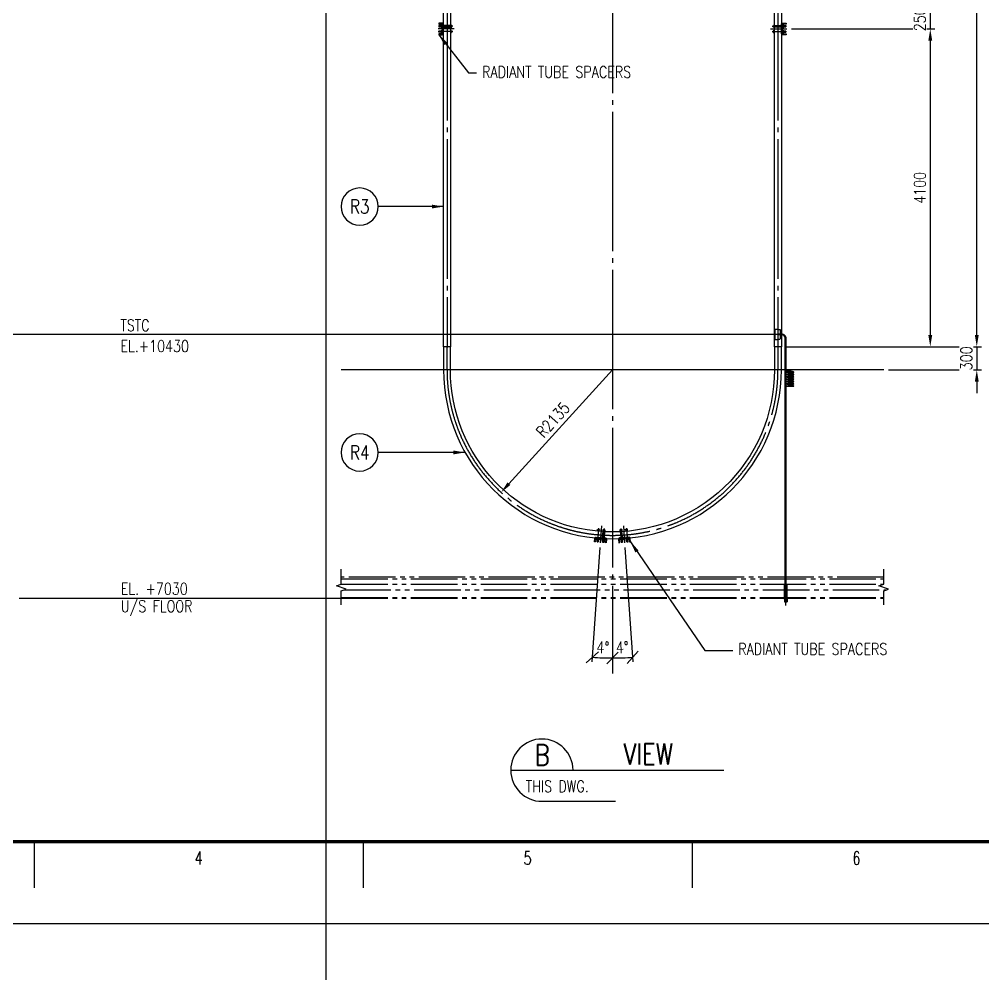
# Model space of a CAD drawing. Header units: millimetres. Extents: x 0 to 91981, y -132907 to 77676.
# Drawn here: x 14236 to 26668, y -644 to 11673 of the extents above; entities that cross this region are included whole.
import ezdxf
from ezdxf.enums import TextEntityAlignment as Align

# ---------------------------------------------------------------- set-up
doc = ezdxf.new("R2010")
doc.units = ezdxf.units.MM
doc.header["$LTSCALE"] = 60
for name, pattern in [('JNK-CENTER', [34, 30, -1.5, 1, -1.5]), ('JNK-HIDDEN', [3, 2, -1]), ('JNK-PHANTOM', [15, 10, -1, 1, -1, 1, -1])]:
    doc.linetypes.add(name, pattern=pattern)
for name, color, linetype in [('CEN-R', 1, 'JNK-CENTER'), ('CON-C', 4, 'Continuous'), ('CON-G', 3, 'Continuous'), ('CON-W', 7, 'Continuous'), ('CON-Y', 2, 'Continuous'), ('Dim-W', 7, 'Continuous'), ('HID-Y', 2, 'JNK-HIDDEN'), ('PHA-M', 6, 'JNK-PHANTOM'), ('THIN', 1, 'Continuous'), ('TXT-Y', 2, 'Continuous')]:
    doc.layers.add(name, color=color, linetype=linetype)
doc.layers.add('CONT-G', color=3, linetype='Continuous', lineweight=25)
doc.styles.add('ROMANS', font='ROMANS.shx', dxfattribs={"width": 0.8})
doc.styles.add('SIMPLEX', font='simplex.shx', dxfattribs={"width": 0.8})
doc.dimstyles.new('DIM60', dxfattribs={"dimscale": 60, "dimtxt": 2.5, "dimasz": 2.5, "dimexe": 1, "dimexo": 1, "dimgap": 1, "dimtad": 1, "dimdsep": 46, "dimtxsty": 'SIMPLEX', "dimcen": 0, "dimclrd": 256, "dimclre": 256, "dimclrt": 2, "dimadec": 1, "dimazin": 2, "dimtfac": 1, "dimtix": 1, "dimtmove": 2, "dimatfit": 2, "dimfxl": 1, "dimarcsym": 1})
doc.dimstyles.new('DIM_60', dxfattribs={"dimscale": 60, "dimtxt": 2.5, "dimasz": 2.5, "dimexe": 1, "dimexo": 1, "dimgap": 1, "dimtad": 1, "dimdec": 4, "dimdsep": 46, "dimtxsty": 'SIMPLEX', "dimcen": 2.5, "dimclrd": 7, "dimclre": 7, "dimclrt": 2, "dimadec": 4, "dimazin": 2, "dimtfac": 1, "dimtdec": 4, "dimtmove": 0, "dimatfit": 2, "dimfxl": 0.18, "dimtolj": 1, "dimtzin": 0, "dimarcsym": 1})

# ---------------------------------------------------------------- blocks, each defined once
blk = doc.blocks.new('TITLE')
at = {"color": 7}
for p, q in [((240.49, 17.68), (240.49, 7.78)), ((311.22, 17.68), (311.22, 7.78)), ((381.95, 17.68), (381.95, 7.78)), ((841, 0), (0, 0))]:
    blk.add_line(p, q, dxfattribs=at)
at = {"color": 7, "const_width": 0.707}
blk.add_lwpolyline([(28.29, 17.68), (823.67, 17.68)], dxfattribs=at)
at = {"color": 7, "style": 'ROMANS', "width": 0.7}
for s, p in [('4', (275.85, 14.15)), ('5', (346.59, 14.15)), ('6', (417.32, 14.15))]:
    blk.add_text(s, height=2.83, dxfattribs=at).set_placement(p, align=Align.MIDDLE)
blk = doc.blocks.new('A$C79153963')
at = {"layer": 'CEN-R'}
for p, q in [((-179, 126), (-192, -60)), ((-142, 156), (-157, -65)), ((142, 156), (157, -65)), ((179, 126), (192, -60)), ((-200, 108), (-161, 105)), ((-130, 103), (-91, 100)), ((-109, 121), (-122, -64)), ((130, 103), (91, 100)), ((109, 121), (122, -64)), ((200, 108), (161, 105))]:
    blk.add_line(p, q, dxfattribs=at)
at = {"layer": 'CON-G'}
for p, q in [((-202, -24), (-178, -26)), ((-200, -8), (-177, -10)), ((-183, -50), (-199, -49)), ((-198, -23), (-197, -10)), ((-182, -30), (-198, -29)), ((-182, -24), (-181, -11)), ((-108, -31), (-132, -29)), ((-107, -15), (-131, -13)), ((-130, -54), (-114, -55)), ((-128, -28), (-127, -15)), ((-128, -34), (-112, -35)), ((-112, -29), (-111, -16)), ((107, -15), (131, -13)), ((108, -31), (132, -29)), ((112, -29), (111, -16)), ((128, -34), (112, -35)), ((130, -54), (114, -55)), ((128, -28), (127, -15)), ((200, -8), (177, -10)), ((202, -24), (178, -26)), ((182, -24), (181, -11)), ((182, -30), (198, -29)), ((183, -50), (199, -49)), ((198, -23), (197, -10))]:
    blk.add_line(p, q, dxfattribs=at)
for points in [[(-82, -62), (-94, -61), (-91, -16, 0.414214), (-95, -11), (-211, -3, 0.414214), (-217, -7), (-220, -52), (-232, -51), (-228, -6, -0.414214), (-210, 9), (-95, 1, -0.414214), (-79, -17)], [(82, -62), (94, -61), (91, -16, -0.414214), (95, -11), (211, -3, -0.414214), (217, -7), (220, -52), (232, -51), (228, -6, 0.414214), (210, 9), (95, 1, 0.414214), (79, -17)], [(-174, -25, -0.372659), (-182, -24, -0.186242), (-198, -23, -0.372659), (-206, -23), (-205, -10, -0.372659), (-197, -10, -0.186242), (-181, -11, -0.372659), (-173, -12)], [(-136, -27, 0.372659), (-128, -28, 0.186242), (-112, -29, 0.372659), (-104, -30), (-103, -17, 0.372659), (-111, -16, 0.186242), (-127, -15, 0.372659), (-135, -14)], [(136, -27, -0.372659), (128, -28, -0.186242), (112, -29, -0.372659), (104, -30), (103, -17, -0.372659), (111, -16, -0.186242), (127, -15, -0.372659), (135, -14)], [(174, -25, 0.372659), (182, -24, 0.186242), (198, -23, 0.372659), (206, -23), (205, -10, 0.372659), (197, -10, 0.186242), (181, -11, 0.372659), (173, -12)]]:
    blk.add_lwpolyline(points, format="xyb", close=True, dxfattribs=at)
for points in [[(-171, 96), (-171, 106, 1), (-190, 107), (-191, 97)], [(-101, 91), (-101, 101, 1), (-121, 102), (-121, 92)], [(101, 91), (101, 101, -1), (121, 102), (121, 92)], [(171, 96), (171, 106, -1), (190, 107), (191, 97)]]:
    blk.add_lwpolyline(points, format="xyb", dxfattribs=at)
for points in [[(-128, 4), (-121, 92)], [(-101, 91), (-108, 2)], [(101, 91), (108, 2)], [(128, 4), (121, 92)], [(-198, -25), (-199, -49), (-198, -51), (-185, -52), (-183, -50), (-182, -26)], [(-112, -31), (-114, -55), (-115, -57), (-128, -56), (-130, -54), (-128, -29)], [(112, -31), (114, -55), (115, -57), (128, -56), (130, -54), (128, -29)], [(198, -25), (199, -49), (198, -51), (185, -52), (183, -50), (182, -26)]]:
    blk.add_lwpolyline(points, dxfattribs=at)
for points in [[(-172, -10), (-171, -5), (-205, -3), (-206, -8)], [(-136, -13), (-135, -8), (-101, -10), (-102, -15)], [(136, -13), (135, -8), (101, -10), (102, -15)], [(172, -10), (171, -5), (205, -3), (206, -8)]]:
    blk.add_lwpolyline(points, close=True, dxfattribs=at)
at = {"layer": 'CON-G', "color": 7}
for points in [[(-198, -26), (-196, -29), (-198, -51)], [(-182, -27), (-184, -30), (-185, -52)], [(-128, -31), (-127, -34), (-128, -56)], [(-112, -32), (-114, -35), (-115, -57)], [(112, -32), (114, -35), (115, -57)], [(128, -31), (127, -34), (128, -56)], [(182, -27), (184, -30), (185, -52)], [(198, -26), (196, -29), (198, -51)]]:
    blk.add_lwpolyline(points, dxfattribs=at)
at = {"layer": 'CONT-G'}
for points in [[(-101, 91, -0.002392), (-121, 92)], [(101, 91, 0.002392), (121, 92)]]:
    blk.add_lwpolyline(points, format="xyb", dxfattribs=at)
blk = doc.blocks.new('*D73')
at = {"layer": 'DEFPOINTS', "color": 0, "transparency": 16777216}
for p in [(24140, 11798), (24140, 11548)]:
    blk.add_point(p, dxfattribs=at)
at = {"layer": 'Dim-W', "color": 7, "linetype": 'ByBlock', "lineweight": -2, "transparency": 16777216}
for p, q in [((25991, 11948), (25991, 12098)), ((24200, 11798), (26051, 11798)), ((25991, 11798), (25991, 11548)), ((24200, 11548), (26051, 11548)), ((25991, 11398), (25991, 11248))]:
    blk.add_line(p, q, dxfattribs=at)
at = {"layer": 'Dim-W', "color": 7, "transparency": 16777216}
for points in [[(25966, 11948), (26016, 11948), (25991, 11798)], [(25966, 11398), (26016, 11398), (25991, 11548)]]:
    blk.add_solid(points, dxfattribs=at)
at = {"layer": 'Dim-W', "color": 2, "transparency": 16777216, "insert": (25856, 11673), "char_height": 150, "attachment_point": 5, "rotation": 90, "style": 'SIMPLEX', "bg_fill": 3, "box_fill_scale": 1.1, "bg_fill_color": 256, "bg_fill_true_color": 13158600, "bg_fill_transparency": 0}
blk.add_mtext('\\A1;250', dxfattribs=at)
at = {"layer": 'DEFPOINTS', "color": 0, "transparency": 16777216}
blk.add_point((25991, 11548), dxfattribs=at)
blk = doc.blocks.new('*D78')
at = {"layer": 'DEFPOINTS', "color": 0, "transparency": 16777216}
for p in [(24140, 11548), (24070, 7448), (25991, 7448)]:
    blk.add_point(p, dxfattribs=at)
at = {"layer": 'Dim-W', "color": 7, "linetype": 'ByBlock', "lineweight": -2, "transparency": 16777216}
for p, q in [((24200, 11548), (26051, 11548)), ((25991, 11398), (25991, 7598)), ((24130, 7448), (26051, 7448))]:
    blk.add_line(p, q, dxfattribs=at)
at = {"layer": 'Dim-W', "color": 7, "transparency": 16777216}
for points in [[(25966, 11398), (26016, 11398), (25991, 11548)], [(25966, 7598), (26016, 7598), (25991, 7448)]]:
    blk.add_solid(points, dxfattribs=at)
at = {"layer": 'Dim-W', "color": 2, "transparency": 16777216, "insert": (25856, 9498), "char_height": 150, "attachment_point": 5, "rotation": 90, "style": 'SIMPLEX'}
blk.add_mtext('\\A1;4100', dxfattribs=at)
blk = doc.blocks.new('*D79')
at = {"layer": 'DEFPOINTS', "color": 0, "transparency": 16777216}
for p in [(24026, 20325), (26591, 20325), (24070, 7448)]:
    blk.add_point(p, dxfattribs=at)
at = {"layer": 'Dim-W', "color": 7, "linetype": 'ByBlock', "lineweight": -2, "transparency": 16777216}
for p, q in [((24086, 20325), (26651, 20325)), ((26591, 7598), (26591, 20175)), ((24130, 7448), (26651, 7448))]:
    blk.add_line(p, q, dxfattribs=at)
at = {"layer": 'Dim-W', "color": 7, "transparency": 16777216}
for points in [[(26566, 20175), (26616, 20175), (26591, 20325)], [(26566, 7598), (26616, 7598), (26591, 7448)]]:
    blk.add_solid(points, dxfattribs=at)
at = {"layer": 'Dim-W', "color": 2, "transparency": 16777216, "insert": (26456, 13887), "char_height": 150, "attachment_point": 5, "rotation": 90, "style": 'SIMPLEX'}
blk.add_mtext('\\A1;12876.8', dxfattribs=at)
blk = doc.blocks.new('*D80')
at = {"layer": 'DEFPOINTS', "color": 0, "transparency": 16777216}
for p in [(24070, 7448), (25391, 7148)]:
    blk.add_point(p, dxfattribs=at)
at = {"layer": 'Dim-W', "color": 7, "linetype": 'ByBlock', "lineweight": -2, "transparency": 16777216}
for p, q in [((26591, 7598), (26591, 7748)), ((24130, 7448), (26651, 7448)), ((26591, 7448), (26591, 7148)), ((25451, 7148), (26651, 7148)), ((26591, 6998), (26591, 6848))]:
    blk.add_line(p, q, dxfattribs=at)
at = {"layer": 'Dim-W', "color": 7, "transparency": 16777216}
for points in [[(26566, 7598), (26616, 7598), (26591, 7448)], [(26566, 6998), (26616, 6998), (26591, 7148)]]:
    blk.add_solid(points, dxfattribs=at)
at = {"layer": 'Dim-W', "color": 2, "transparency": 16777216, "insert": (26456, 7298), "char_height": 150, "attachment_point": 5, "rotation": 90, "style": 'SIMPLEX', "bg_fill": 3, "box_fill_scale": 1.1, "bg_fill_color": 256, "bg_fill_true_color": 13158600, "bg_fill_transparency": 0}
blk.add_mtext('\\A1;300', dxfattribs=at)
at = {"layer": 'DEFPOINTS', "color": 0, "transparency": 16777216}
blk.add_point((26591, 7148), dxfattribs=at)
blk = doc.blocks.new('*D84')
at = {"layer": 'DEFPOINTS', "color": 0, "transparency": 16777216}
for p in [(21891, 7148), (20454, 5569)]:
    blk.add_point(p, dxfattribs=at)
at = {"layer": 'Dim-W', "color": 7, "linetype": 'ByBlock', "lineweight": -2, "transparency": 16777216}
blk.add_line((21891, 7148), (20555, 5680), dxfattribs=at)
at = {"layer": 'Dim-W', "color": 7, "transparency": 16777216}
blk.add_solid([(20536, 5697), (20573, 5664), (20454, 5569)], dxfattribs=at)
at = {"layer": 'Dim-W', "color": 2, "transparency": 16777216, "insert": (21123, 6505), "char_height": 150, "attachment_point": 5, "rotation": 47.6958, "style": 'SIMPLEX'}
blk.add_mtext('\\A1;R2135', dxfattribs=at)
blk = doc.blocks.new('_Oblique')
at = {"color": 0, "linetype": 'ByBlock', "lineweight": -2}
blk.add_line((-0.5, -0.5), (0.5, 0.5), dxfattribs=at)
blk = doc.blocks.new('*D85')
at = {"layer": 'DEFPOINTS', "color": 0, "transparency": 16777216}
for p in [(21891, 24760), (21749, 5137), (21733, 4916), (21717, 3435), (21891, 3231)]:
    blk.add_point(p, dxfattribs=at)
at = {"layer": 'Dim-W', "color": 7, "linetype": 'ByBlock', "lineweight": -2, "transparency": 16777216}
blk.add_line((21729, 4856), (21626, 3380), dxfattribs=at)
blk.add_arc((21891, 7167), 3736, 266, 270, dxfattribs=at)
at = {"layer": 'Dim-W', "color": 7, "lineweight": -2, "transparency": 16777216, "xscale": 150, "yscale": 150, "zscale": 150, "rotation": 176.0000000000002}
blk.add_blockref('_Oblique', (21630, 3440), dxfattribs=at)
at = {"layer": 'Dim-W', "color": 7, "lineweight": -2, "transparency": 16777216, "xscale": 150, "yscale": 150, "zscale": 150}
blk.add_blockref('_Oblique', (21891, 3431), dxfattribs=at)
at = {"layer": 'Dim-W', "color": 2, "transparency": 16777216, "insert": (21767, 3568), "char_height": 150, "attachment_point": 5, "rotation": 358.0283, "style": 'SIMPLEX'}
blk.add_mtext('\\A1;4°', dxfattribs=at)
blk = doc.blocks.new('*D86')
at = {"layer": 'DEFPOINTS', "color": 0, "transparency": 16777216}
for p in [(21891, 24760), (22032, 5137), (22048, 4916), (21978, 3432), (21891, 3231)]:
    blk.add_point(p, dxfattribs=at)
at = {"layer": 'Dim-W', "color": 7, "linetype": 'ByBlock', "lineweight": -2, "transparency": 16777216}
blk.add_line((22052, 4856), (22155, 3380), dxfattribs=at)
blk.add_arc((21891, 7167), 3736, 270, 274, dxfattribs=at)
at = {"layer": 'Dim-W', "color": 7, "lineweight": -2, "transparency": 16777216, "xscale": 150, "yscale": 150, "zscale": 150}
for p, rotation in [((21891, 3431), 180.0000000000002), ((22151, 3440), 4.000000000000146)]:
    blk.add_blockref('_Oblique', p, dxfattribs=dict(at, rotation=rotation))
at = {"layer": 'Dim-W', "color": 2, "transparency": 16777216, "insert": (22016, 3568), "char_height": 150, "attachment_point": 5, "rotation": 2, "style": 'SIMPLEX'}
blk.add_mtext('\\A1;4°', dxfattribs=at)
blk = doc.blocks.new('SECTITLE')
at = {"layer": 'CON-G'}
for p, q in [((-1.7, 0), (44.1, 0)), ((5, -6.7), (20.86, -6.7))]:
    blk.add_line(p, q, dxfattribs=at)
blk.add_arc((5, 0), 6.7, 0, 270, dxfattribs=at)
at = {"layer": 'CON-C', "style": 'SIMPLEX', "width": 0.8}
for tag, p in [('A', (5.06, 1.04)), ('ELEVATION', (27.83, 1.22))]:
    blk.add_attdef(tag, text='', height=4.5, dxfattribs=at).set_placement(p, align=Align.CENTER)
at = {"layer": 'CON-Y', "style": 'SIMPLEX', "width": 0.8}
blk.add_attdef('SCALE', text='', height=2.5, dxfattribs=at).set_placement((44.9, -3.72), align=Align.RIGHT)
blk.add_attdef('H0000-0000', (1.54, -4.72), '', height=2.5, dxfattribs=at)
blk = doc.blocks.new('piec-tag')
at = {"layer": 'CON-Y'}
blk.add_circle((0, 0), 4, dxfattribs=at)
at = {"layer": 'CON-G', "style": 'SIMPLEX', "width": 0.8}
blk.add_attdef('P.N', text='', height=3, dxfattribs=at).set_placement((0, 0), align=Align.MIDDLE)
at = {"layer": 'CON-G', "style": 'SIMPLEX', "width": 0.8, "flags": 1}
blk.add_attdef('BOM', (4.48, -3.74), '', height=2.5, dxfattribs=at)
blk = doc.blocks.new('*D1018')
at = {"layer": 'DEFPOINTS', "color": 0, "transparency": 16777216}
for p in [(17800, 59493), (18196, 59493), (17070, -132907)]:
    blk.add_point(p, dxfattribs=at)
at = {"layer": 'Dim-W', "linetype": 'ByBlock', "lineweight": -2, "transparency": 16777216}
for p, q in [((17860, 59493), (18256, 59493)), ((18196, -132757), (18196, 59343)), ((17130, -132907), (18256, -132907))]:
    blk.add_line(p, q, dxfattribs=at)
at = {"layer": 'Dim-W', "transparency": 16777216}
for points in [[(18171, 59343), (18221, 59343), (18196, 59493)], [(18171, -132757), (18221, -132757), (18196, -132907)]]:
    blk.add_solid(points, dxfattribs=at)
at = {"layer": 'Dim-W', "color": 2, "transparency": 16777216, "insert": (18061, -36707), "char_height": 150, "attachment_point": 5, "rotation": 90, "style": 'SIMPLEX'}
blk.add_mtext('192399.74', dxfattribs=at)

msp = doc.modelspace()

# ---------------------------------------------------------------- linework, layer by layer
at = {"linetype": 'Continuous'}
for points in [[(18390.57958, 4115.43929), (18390.57958, 4295.43929), (18452.39782, 4317.93929), (18328.76134, 4362.93929), (18390.57958, 4385.43929), (18390.57958, 4576.68929)], [(25390.57958, 4115.43929), (25390.57958, 4295.43929), (25452.39782, 4317.93929), (25328.76134, 4362.93929), (25390.57958, 4385.43929), (25390.57958, 4576.68929)]]:
    msp.add_lwpolyline(points, dxfattribs=at)
at = {"layer": 'CEN-R'}
for p, q in [((21890.57958, 24760.43929), (21890.57958, 3230.513)), ((19755.57958, 20325.29396), (19755.57958, 7436.43929)), ((24025.57958, 20325.28283), (24025.57958, 7436.43929)), ((19829.58541, 11583.43929), (19643.67716, 11583.43929)), ((19810.02958, 11602.8365), (19810.02958, 11564.04207)), ((23951.57375, 11583.43929), (24137.48201, 11583.43929)), ((23971.12958, 11602.8365), (23971.12958, 11564.04207)), ((19849.77686, 11548.43929), (19640.83422, 11548.43929)), ((19829.58541, 11513.43929), (19643.67716, 11513.43929)), ((19810.02958, 11494.04207), (19810.02958, 11532.8365)), ((23931.3823, 11548.43929), (24140.32495, 11548.43929)), ((23951.57375, 11513.43929), (24137.48201, 11513.43929)), ((23971.12958, 11494.04207), (23971.12958, 11532.8365)), ((24125.57963, 4108.85948), (24125.57961, 4399.59198)), ((24125.57963, 4108.85948), (24125.57961, 4399.59198))]:
    msp.add_line(p, q, dxfattribs=at)
at = {"layer": 'CEN-R', "ltscale": 60}
msp.add_line((25390.57958, 7148.43929), (18390.57958, 7148.43929), dxfattribs=at)
at = {"layer": 'CEN-R'}
msp.add_lwpolyline([(24025.57958, 7448.43929), (24025.57958, 7148.43929, -1), (19755.57958, 7148.43929), (19755.57958, 7448.43929)], format="xyb", dxfattribs=at)
at = {"layer": 'CON-G'}
for p, q in [((19653.52958, 11575.43929), (19653.52958, 11591.43929)), ((19674.00958, 11575.43929), (19674.00958, 11591.43929)), ((19678.12958, 11595.34681), (19678.12958, 11571.53176)), ((19679.61952, 11591.43929), (19692.63965, 11591.43929)), ((19679.61952, 11575.43929), (19692.63965, 11575.43929)), ((19694.12958, 11595.34681), (19694.12958, 11571.53176)), ((24087.02958, 11595.34681), (24087.02958, 11571.53176)), ((24101.53965, 11591.43929), (24088.51952, 11591.43929)), ((24101.53965, 11575.43929), (24088.51952, 11575.43929)), ((24103.02958, 11595.34681), (24103.02958, 11571.53176)), ((24107.14958, 11575.43929), (24107.14958, 11591.43929)), ((24127.62958, 11575.43929), (24127.62958, 11591.43929)), ((19653.52958, 11521.43929), (19653.52958, 11505.43929)), ((19674.00958, 11521.43929), (19674.00958, 11505.43929)), ((19678.12958, 11501.53176), (19678.12958, 11525.34681)), ((19679.61952, 11521.43929), (19692.63965, 11521.43929)), ((19679.61952, 11505.43929), (19692.63965, 11505.43929)), ((19694.12958, 11501.53176), (19694.12958, 11525.34681)), ((24087.02958, 11501.53176), (24087.02958, 11525.34681)), ((24101.53965, 11521.43929), (24088.51952, 11521.43929)), ((24101.53965, 11505.43929), (24088.51952, 11505.43929)), ((24103.02958, 11501.53176), (24103.02958, 11525.34681)), ((24107.14958, 11521.43929), (24107.14958, 11505.43929)), ((24127.62958, 11521.43929), (24127.62958, 11505.43929)), ((24108.82962, 4189.43924), (24108.82961, 4375.43924)), ((24108.82961, 4375.43924), (24142.32961, 4375.43924)), ((24108.82962, 4189.43924), (24108.82961, 4375.43924)), ((24108.82961, 4375.43924), (24142.32961, 4375.43924)), ((24142.32962, 4189.43924), (24142.32961, 4375.43924)), ((24142.32962, 4189.43924), (24142.32961, 4375.43924)), ((24108.82962, 4189.43924), (24142.32962, 4189.43924)), ((24108.82962, 4189.43924), (24108.82962, 4154.43924)), ((24108.82962, 4189.43924), (24142.32962, 4189.43924)), ((24108.82962, 4189.43924), (24108.82962, 4154.43924)), ((24108.82962, 4154.43924), (24142.32962, 4154.43924)), ((24108.82962, 4154.43924), (24142.32962, 4154.43924)), ((24142.32962, 4189.43924), (24142.32962, 4154.43924)), ((24142.32962, 4189.43924), (24142.32962, 4154.43924))]:
    msp.add_line(p, q, dxfattribs=at)
for points in [[(19649.12958, 11623.43929), (19649.12958, 11611.43929), (19694.12958, 11611.43929, -0.4142135624), (19699.12958, 11606.43929), (19699.12958, 11490.43929, -0.4142135624), (19694.12958, 11485.43929), (19649.12958, 11485.43929), (19649.12958, 11473.43929), (19694.12958, 11473.43929, 0.4142135624), (19711.12958, 11490.43929), (19711.12958, 11606.43929, 0.4142135624), (19694.12958, 11623.43929)], [(19679.61952, 11567.43929, -0.3726589127), (19679.61952, 11575.43929, -0.1862420053), (19679.61952, 11591.43929, -0.3726589127), (19679.61952, 11599.43929), (19692.63965, 11599.43929, -0.3726589127), (19692.63965, 11591.43929, -0.1862420053), (19692.63965, 11575.43929, -0.3726589127), (19692.63965, 11567.43929)], [(24132.02958, 11623.43929), (24132.02958, 11611.43929), (24087.02958, 11611.43929, 0.4142135624), (24082.02958, 11606.43929), (24082.02958, 11490.43929, 0.4142135624), (24087.02958, 11485.43929), (24132.02958, 11485.43929), (24132.02958, 11473.43929), (24087.02958, 11473.43929, -0.4142135624), (24070.02958, 11490.43929), (24070.02958, 11606.43929, -0.4142135624), (24087.02958, 11623.43929)], [(24101.53965, 11567.43929, 0.3726589127), (24101.53965, 11575.43929, 0.1862420053), (24101.53965, 11591.43929, 0.3726589127), (24101.53965, 11599.43929), (24088.51952, 11599.43929, 0.3726589127), (24088.51952, 11591.43929, 0.1862420053), (24088.51952, 11575.43929, 0.3726589127), (24088.51952, 11567.43929)], [(19679.61952, 11529.43929, 0.3726589127), (19679.61952, 11521.43929, 0.1862420053), (19679.61952, 11505.43929, 0.3726589127), (19679.61952, 11497.43929), (19692.63965, 11497.43929, 0.3726589127), (19692.63965, 11505.43929, 0.1862420053), (19692.63965, 11521.43929, 0.3726589127), (19692.63965, 11529.43929)], [(24101.53965, 11529.43929, -0.3726589127), (24101.53965, 11521.43929, -0.1862420053), (24101.53965, 11505.43929, -0.3726589127), (24101.53965, 11497.43929), (24088.51952, 11497.43929, -0.3726589127), (24088.51952, 11505.43929, -0.1862420053), (24088.51952, 11521.43929, -0.3726589127), (24088.51952, 11529.43929)]]:
    msp.add_lwpolyline(points, format="xyb", close=True, dxfattribs=at)
at = {"layer": 'CON-G', "color": 7}
for points in [[(19676.78086, 11591.43929), (19674.00958, 11589.83929), (19651.92958, 11589.83929)], [(19676.78086, 11575.43929), (19674.00958, 11577.03929), (19651.92958, 11577.03929)], [(24104.3783, 11591.43929), (24107.14958, 11589.83929), (24129.22958, 11589.83929)], [(24104.3783, 11575.43929), (24107.14958, 11577.03929), (24129.22958, 11577.03929)], [(19676.78086, 11521.43929), (19674.00958, 11519.83929), (19651.92958, 11519.83929)], [(19676.78086, 11505.43929), (19674.00958, 11507.03929), (19651.92958, 11507.03929)], [(24104.3783, 11521.43929), (24107.14958, 11519.83929), (24129.22958, 11519.83929)], [(24104.3783, 11505.43929), (24107.14958, 11507.03929), (24129.22958, 11507.03929)]]:
    msp.add_lwpolyline(points, dxfattribs=at)
at = {"layer": 'CON-G'}
for points in [[(19678.12958, 11591.43929), (19653.52958, 11591.43929), (19651.92958, 11589.83929), (19651.92958, 11577.03929), (19653.52958, 11575.43929), (19678.12958, 11575.43929)], [(24103.02958, 11591.43929), (24127.62958, 11591.43929), (24129.22958, 11589.83929), (24129.22958, 11577.03929), (24127.62958, 11575.43929), (24103.02958, 11575.43929)], [(19678.12958, 11505.43929), (19653.52958, 11505.43929), (19651.92958, 11507.03929), (19651.92958, 11519.83929), (19653.52958, 11521.43929), (19678.12958, 11521.43929)], [(24103.02958, 11505.43929), (24127.62958, 11505.43929), (24129.22958, 11507.03929), (24129.22958, 11519.83929), (24127.62958, 11521.43929), (24103.02958, 11521.43929)]]:
    msp.add_lwpolyline(points, dxfattribs=at)
for points in [[(19694.12958, 11566.43929), (19699.12958, 11566.43929), (19699.12958, 11600.43929), (19694.12958, 11600.43929)], [(24087.02958, 11566.43929), (24082.02958, 11566.43929), (24082.02958, 11600.43929), (24087.02958, 11600.43929)], [(19694.12958, 11530.43929), (19699.12958, 11530.43929), (19699.12958, 11496.43929), (19694.12958, 11496.43929)], [(24087.02958, 11530.43929), (24082.02958, 11530.43929), (24082.02958, 11496.43929), (24087.02958, 11496.43929)]]:
    msp.add_lwpolyline(points, close=True, dxfattribs=at)
for points in [[(19711.12958, 11573.43929), (19810.02958, 11573.43929, 1), (19810.02958, 11593.43929), (19711.12958, 11593.43929)], [(24070.02958, 11573.43929), (23971.12958, 11573.43929, -1), (23971.12958, 11593.43929), (24070.02958, 11593.43929)], [(19800.02958, 11523.43929), (19810.02958, 11523.43929, -1), (19810.02958, 11503.43929), (19800.02958, 11503.43929)], [(23981.12958, 11523.43929), (23971.12958, 11523.43929, 1), (23971.12958, 11503.43929), (23981.12958, 11503.43929)]]:
    msp.add_lwpolyline(points, format="xyb", dxfattribs=at)
at = {"layer": 'CON-W'}
for p, q in [((24142.32962, 4189.43924), (24108.82962, 4185.47637)), ((24142.32962, 4189.43924), (24108.82962, 4185.47638)), ((24142.32962, 4185.47638), (24108.82962, 4181.51351)), ((24142.32962, 4185.47638), (24108.82962, 4181.51351)), ((24142.32962, 4181.51351), (24108.82962, 4177.55064)), ((24142.32962, 4181.51351), (24108.82962, 4177.55065)), ((24142.32962, 4177.55065), (24108.82962, 4173.58778)), ((24142.32962, 4177.55064), (24108.82962, 4173.58778)), ((24142.32962, 4173.58778), (24108.82962, 4169.62491)), ((24142.32962, 4173.58778), (24108.82962, 4169.62492)), ((24142.32962, 4169.62492), (24108.82962, 4165.66205)), ((24142.32962, 4169.62491), (24108.82962, 4165.66205)), ((24142.32962, 4165.66205), (24108.82962, 4161.69918)), ((24142.32962, 4165.66205), (24108.82962, 4161.69918)), ((24142.32962, 4161.69919), (24108.82962, 4157.73632)), ((24142.32962, 4161.69918), (24108.82962, 4157.73632)), ((24142.32962, 4157.73632), (24114.45785, 4154.43924)), ((24142.32962, 4157.73632), (24114.45785, 4154.43924))]:
    msp.add_line(p, q, dxfattribs=at)
at = {"layer": 'CONT-G'}
for points in [[(19711.12958, 7448.43929), (19711.12958, 20325.18929), (19800.02958, 20325.18929), (19800.02958, 7448.43929)], [(23981.12958, 7448.43929), (23981.12958, 20325.18929), (24070.02958, 20325.18929), (24070.02958, 7448.43929)]]:
    msp.add_lwpolyline(points, close=True, dxfattribs=at)
for points in [[(19711.12958, 7148.43929, 1), (24070.02958, 7148.43929), (24070.02958, 7448.43929), (23981.12958, 7448.43929), (23981.12958, 7148.43929, -0.4284907001), (21789.23182, 5060.34735, -0.4284907001)], [(21769.25747, 5061.41264, -0.3973068355), (19800.02958, 7148.43929), (19800.02958, 7448.43929), (19711.12958, 7448.43929), (19711.12958, 7148.43929)]]:
    msp.add_lwpolyline(points, format="xyb", dxfattribs=at)
at = {"layer": 'Dim-W'}
for p, q in [((14236.36207, 4204.43929), (18390.57958, 4204.43929)), ((24142.32962, 4204.43924), (24108.82962, 4204.43924)), ((24142.32962, 4204.43924), (24108.82962, 4204.43924))]:
    msp.add_line(p, q, dxfattribs=at)
at = {"layer": 'PHA-M'}
for p, q in [((25390.57958, 4474.43929), (18390.57958, 4474.43929)), ((18390.57958, 4450.43929), (25390.57958, 4450.43929)), ((18390.57958, 4385.43929), (25390.57958, 4385.43929)), ((18431.79174, 4310.43929), (25431.79174, 4310.43929)), ((18390.57958, 4210.43929), (25390.57958, 4210.43929)), ((18390.57958, 4204.43929), (25390.57958, 4204.43929))]:
    msp.add_line(p, q, dxfattribs=at)

# ---------------------------------------------------------------- block references
at = {"linetype": 'ByBlock', "xscale": 60, "yscale": 60, "zscale": 60}
msp.add_blockref('TITLE', (-0.0007, 0.00023), dxfattribs=at)
at = {"layer": 'CON-C'}
msp.add_blockref('A$C79153963', (21890.57958, 4980.98929), dxfattribs=at)
at = {"layer": 'Dim-W'}
ref = msp.add_blockref('piec-tag', (18628.60115, 9256.53952), dxfattribs=dict(at, xscale=-59.99999999999999, yscale=59.99999999999999, zscale=59.99999999999999, rotation=359.9999989152325))
ref.add_attrib('P.N', 'R3', dxfattribs={"layer": 'CON-G', "height": 180, "rotation": 359.999998915, "style": 'SIMPLEX', "width": 0.8}).set_placement((18628.60115, 9256.53952), align=Align.MIDDLE)
ref = msp.add_blockref('piec-tag', (18628.60115, 6083.26436), dxfattribs=dict(at, xscale=-59.99999999999999, yscale=59.99999999999999, zscale=59.99999999999999, rotation=359.9999989152325))
ref.add_attrib('P.N', 'R4', dxfattribs={"layer": 'CON-G', "height": 180, "rotation": 359.999998915, "style": 'SIMPLEX', "width": 0.8}).set_placement((18628.60115, 6083.26436), align=Align.MIDDLE)
at = {"layer": 'Dim-W', "xscale": 60, "yscale": 60, "zscale": 60, "rotation": 359.9999999999583}
msp.add_blockref('SECTITLE', (20679.77958, 1983.28663), dxfattribs=at).add_auto_attribs({'H0000-0000': 'THIS DWG.', 'A': 'B', 'ELEVATION': 'VIEW'})

# ---------------------------------------------------------------- texts
at = {"layer": 'CON-Y', "style": 'SIMPLEX', "width": 0.8}
for s, p in [('TSTC', (15541.77678, 7649.31992)), ('EL.+10430', (15541.77678, 7380.87431)), ('EL. +7030', (15546.08006, 4249.20251)), ('U/S FLOOR', (15546.08006, 4024.03893))]:
    msp.add_text(s, height=150, dxfattribs=at).set_placement(p)
at = {"layer": 'TXT-Y', "style": 'SIMPLEX', "width": 0.8}
for p in [(20208.51716, 10917.57243), (23513.52385, 3471.22332)]:
    msp.add_text('RADIANT TUBE SPACERS', height=150, rotation=360, dxfattribs=at).set_placement(p)

# ---------------------------------------------------------------- dimensions: what is measured, and where the dimension line sits
at = {"layer": 'Dim-W'}
for base, p1, p2, dimstyle, picture, middle in [((18196.3315, 59492.65157), (17069.94307, -132907.0922), (17800.14221, 59492.65157), 'DIM60', '*D1018', (18061.3315, -36707.22031)), ((25990.57951, 7448.43929), (24140.32495, 11548.43929), (24070.02958, 7448.43929), 'DIM_60', '*D78', (25855.57951, 9498.43929))]:
    dim = msp.add_linear_dim(base=base, p1=p1, p2=p2, angle=90, dimstyle=dimstyle, dxfattribs=at)
    dim.commit()
    dim.dimension.update_dxf_attribs({"geometry": picture, "text_midpoint": middle})
for base, line1, line2, override, picture, middle in [((21716.74816, 3434.55897), ((21890.57958, 24760.43929), (21890.57958, 3230.513)), ((21748.66333, 5137.29239), (21733.20232, 4916.18966)), {"dimjust": 1, "dimblk1": 'Oblique', "dimblk2": 'Oblique', "dimsah": 1}, '*D85', (21766.67207, 3567.64525)), ((21977.51883, 3431.52463), ((22032.49583, 5137.29239), (22047.95684, 4916.18966)), ((21890.57958, 24760.43929), (21890.57958, 3230.513)), {"dimblk1": 'Oblique', "dimblk2": 'Oblique', "dimsah": 1}, '*D86', (22016.26231, 3567.7068))]:
    dim = msp.add_angular_dim_2l(base=base, line1=line1, line2=line2, dimstyle='DIM_60', override=override, dxfattribs=at)
    dim.commit()
    dim.dimension.update_dxf_attribs({"geometry": picture, "text_midpoint": middle})
dim = msp.add_linear_dim(base=(26590.5795061619, 20325.1892885028), p1=(24070.0295820878, 7448.4392885027), p2=(24025.5795820877, 20325.1892885028), angle=90, dimstyle='DIM_60', override={"dimdec": 1}, dxfattribs=at)
dim.commit()
dim.dimension.update_dxf_attribs({"geometry": '*D79', "text_midpoint": (26455.5795061619, 13886.8142885028)})
dim = msp.add_radius_dim(center=(21890.57958, 7148.43929), mpoint=(20453.58222, 5569.43214), dimstyle='DIM_60', dxfattribs=at)
dim.commit()
dim.dimension.update_dxf_attribs({"geometry": '*D84', "text_midpoint": (21122.71736, 6505.26835)})

# ---------------------------------------------------------------- leaders
for points, override in [([(19649.12958, 11473.43929), (20032.82687, 10982.73374), (20137.32389, 10982.73374)], {"dimgap": 1, "dimtad": 0, "dimatfit": 3, "dimtfill": 1}), ([(19711.12958, 9256.5395), (18868.60115, 9256.53952)], {"dimgap": 1, "dimtad": 0}), ([(19989.15784, 6083.26435), (18868.60115, 6083.26436)], {"dimgap": 1, "dimtad": 0}), ([(22122.19549, 4929.69651), (23080.03032, 3527.87778), (23442.33058, 3527.87778)], {"dimgap": 1, "dimtad": 0, "dimatfit": 3, "dimtfill": 1})]:
    msp.add_leader(points, dimstyle='DIM60', override=override, dxfattribs=at)

# ---------------------------------------------------------------- next in the draw order: dimensions: what is measured, and where the dimension line sits
for base, p1, p2, picture, middle in [((25990.57951, 11548.43929), (24140.32495, 11798.43929), (24140.32495, 11548.43929), '*D73', (25990.57951, 11673.43929)), ((26590.57951, 7148.43929), (24070.02958, 7448.43929), (25390.57958, 7148.43929), '*D80', (26590.57951, 7298.43929))]:
    dim = msp.add_linear_dim(base=base, p1=p1, p2=p2, angle=90, dimstyle='DIM_60', override={"dimtfill": 1}, dxfattribs=at)
    dim.commit()
    dim.dimension.update_dxf_attribs({"geometry": picture, "text_midpoint": middle, "dimtype": 160})

# ---------------------------------------------------------------- next in the draw order: linework, layer by layer
at = {"layer": 'CEN-R'}
msp.add_line((24043.38658, 7604.43924), (24007.77259, 7604.43924), dxfattribs=at)
at = {"layer": 'CEN-R', "ltscale": 60}
for p, q in [((24125.57959, 7118.46308), (24225.57959, 7118.46308)), ((24125.57959, 7088.46308), (24225.57959, 7088.46308)), ((24225.57959, 7088.46308), (24135.57959, 7118.46308)), ((24225.57959, 7058.46308), (24135.57959, 7088.46308)), ((24225.57959, 7118.46308), (24138.45307, 7144.60104)), ((24125.57959, 7058.46308), (24225.57959, 7058.46308)), ((24125.57959, 7028.46308), (24225.57959, 7028.46308)), ((24125.57959, 6998.46308), (24225.57959, 6998.46308)), ((24125.57959, 6968.46308), (24225.57959, 6968.46308)), ((24225.57959, 7028.46308), (24135.57959, 7058.46308)), ((24225.57959, 6998.46308), (24135.57959, 7028.46308)), ((24225.57959, 6968.46308), (24135.57959, 6998.46308)), ((24225.57959, 6938.46308), (24135.57959, 6968.46308)), ((24125.57959, 6938.46308), (24225.57959, 6938.46308))]:
    msp.add_line(p, q, dxfattribs=at)
for points in [[(24125.57961, 4375.43924), (24125.57958, 7554.43925, 0.4142135624), (24075.57958, 7604.43924), (24025.57958, 7604.43924)], [(24125.57961, 4375.43924), (24125.57959, 7135.02277, -0.5023968907), (24138.45307, 7144.60104), (24225.57959, 7118.46308)]]:
    msp.add_lwpolyline(points, format="xyb", dxfattribs=at)
at = {"layer": 'CON-C'}
for p, q in [((24130.57959, 6948.46308), (24130.57959, 7135.02277)), ((24223.99845, 7083.71966), (24133.99845, 7113.71966)), ((24135.57959, 7123.46308), (24191.51241, 7123.46308)), ((24135.57959, 7093.46308), (24191.51241, 7093.46308)), ((24137.01633, 7139.81191), (24224.14285, 7113.67395)), ((24227.16073, 7093.2065), (24137.16073, 7123.2065)), ((24227.16073, 7063.2065), (24137.16073, 7093.2065)), ((24227.01633, 7123.25221), (24139.8898, 7149.39017)), ((24166.39097, 7113.46308), (24225.57959, 7113.46308)), ((24223.99845, 7053.71966), (24133.99845, 7083.71966)), ((24223.99845, 7023.71966), (24133.99845, 7053.71966)), ((24223.99845, 6993.71967), (24133.99845, 7023.71966)), ((24223.99845, 6963.71967), (24133.99845, 6993.71967)), ((24223.99845, 6933.71967), (24133.99845, 6963.71967)), ((24135.57959, 7063.46308), (24191.51241, 7063.46308)), ((24135.57959, 7033.46308), (24191.51241, 7033.46308)), ((24135.57959, 7003.46308), (24191.51241, 7003.46308)), ((24135.57959, 6973.46308), (24191.51241, 6973.46308)), ((24227.16073, 7033.2065), (24137.16073, 7063.2065)), ((24227.16073, 7003.2065), (24137.16073, 7033.2065)), ((24227.16073, 6973.2065), (24137.16073, 7003.2065)), ((24227.16073, 6943.2065), (24137.16073, 6973.2065)), ((24166.39097, 7053.46308), (24225.57959, 7053.46308)), ((24166.39097, 7023.46308), (24225.57959, 7023.46308)), ((24166.39097, 6993.46308), (24225.57959, 6993.46308)), ((24166.39098, 7083.46308), (24225.57959, 7083.46308)), ((24166.39098, 6963.46308), (24225.57959, 6963.46308)), ((24135.57959, 6943.46308), (24191.51241, 6943.46308)), ((24225.57959, 6933.46308), (24135.57959, 6933.46308))]:
    msp.add_line(p, q, dxfattribs=at)
for points in [[(24130.57959, 7149.16491), (24130.57958, 7554.43925, 0.4142135624), (24075.57958, 7609.43924), (24025.57958, 7609.43924)], [(24120.57961, 4375.43924), (24120.57958, 7554.43925, 0.4142135624), (24075.57958, 7599.43924), (24025.57958, 7599.43924)], [(24120.57961, 4375.43924), (24120.57959, 7135.02277, -0.5023968907), (24139.8898, 7149.39017), (24227.01633, 7123.25221)]]:
    msp.add_lwpolyline(points, format="xyb", dxfattribs=at)
for points in [[(24125.57961, 4375.43924), (24125.57959, 7135.02293)], [(24130.57961, 4375.43924), (24130.57959, 7135.02288)]]:
    msp.add_lwpolyline(points, dxfattribs=at)
for centre, radius, start, end in [((24135.57959, 7135.02277), 5, 73.300755813, 180.000000567), ((24135.57959, 7118.46308), 5, 71.565051234, 251.565051234), ((24135.57959, 7088.46308), 5, 71.565051234, 251.565051234), ((24225.57959, 7118.46308), 5, 253.300755813, 73.300755813), ((24225.57959, 7088.46308), 5, 253.300755813, 73.300755813), ((24225.57959, 7088.46308), 5, 253.300755813, 73.300755813), ((24135.57959, 7058.46308), 5, 71.565051234, 251.565051234), ((24135.57959, 7028.46308), 5, 71.565051234, 251.565051234), ((24135.57959, 6998.46308), 5, 71.565051234, 251.565051234), ((24135.57959, 6968.46308), 5, 71.565051234, 251.565051234), ((24225.57959, 7058.46308), 5, 253.300755813, 73.300755813), ((24225.57959, 7058.46308), 5, 253.300755813, 73.300755813), ((24225.57959, 7028.46308), 5, 253.300755813, 73.300755813), ((24225.57959, 7028.46308), 5, 253.300755813, 73.300755813), ((24225.57959, 6998.46308), 5, 253.300755813, 73.300755813), ((24225.57959, 6998.46308), 5, 253.300755813, 73.300755813), ((24225.57959, 6968.46308), 5, 253.300755813, 73.300755813), ((24225.57959, 6968.46308), 5, 253.300755813, 73.300755813), ((24135.57959, 6948.46308), 5, 180.000000567, 270), ((24135.57959, 6948.46308), 15, 250.528779937, 270), ((24225.57959, 6938.46308), 5, 253.300755813, 73.300755813)]:
    msp.add_arc(centre, radius, start, end, dxfattribs=at)
at = {"layer": 'Dim-W'}
msp.add_line((24025.57958, 7604.43929), (11853.23175, 7604.43929), dxfattribs=at)
at = {"layer": 'HID-Y'}
for points in [[(24025.57958, 7669.12879), (23984.58884, 7669.12879), (23984.58885, 7539.74969), (24025.57959, 7539.74969)], [(24025.57958, 7669.12879), (24052.4338, 7669.12879), (24052.43381, 7539.74969), (24025.57959, 7539.74969)]]:
    msp.add_lwpolyline(points, dxfattribs=at)
at = {"layer": 'THIN', "const_width": 9}
msp.add_lwpolyline([(24021.07958, 7604.43924, -1), (24030.07958, 7604.43924, -1)], format="xyb", close=True, dxfattribs=at)

doc.saveas('drawing.dxf')
